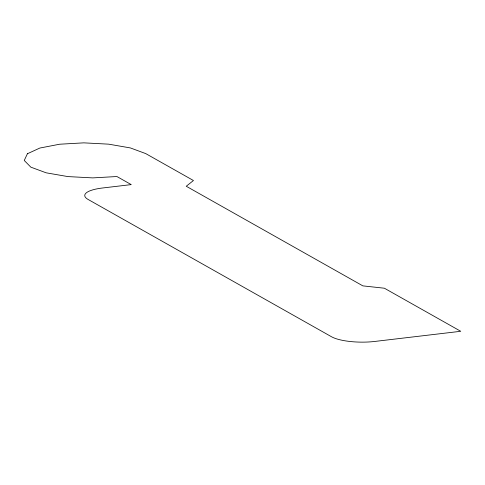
<?xml version="1.0" encoding="UTF-8"?>
<svg xmlns="http://www.w3.org/2000/svg" width="485" height="485" viewBox="0 0 485 485"><rect width="100%" height="100%" fill="white"/><g stroke="black" fill="none" stroke-linecap="round" stroke-linejoin="round"><path stroke-width="0.73" d="M27.409 153.745L24.25 160.456L30.84 167.155L46.172 172.818L67.912 176.588L92.756 177.892L116.915 176.528L131.235 184.609L102.517 187.998A32.095 8.742 1.1 0 0 88.118 199.462L331.552 336.772A32.095 8.742 1.1 0 0 374.59 341.464L460.75 331.291L384.381 288.217L362.859 285.871L186.252 186.252L193.448 180.517L145.718 153.593L130.386 147.931L108.646 144.16L83.802 142.857L59.637 144.221L39.837 148.046L27.409 153.745"/></g></svg>
